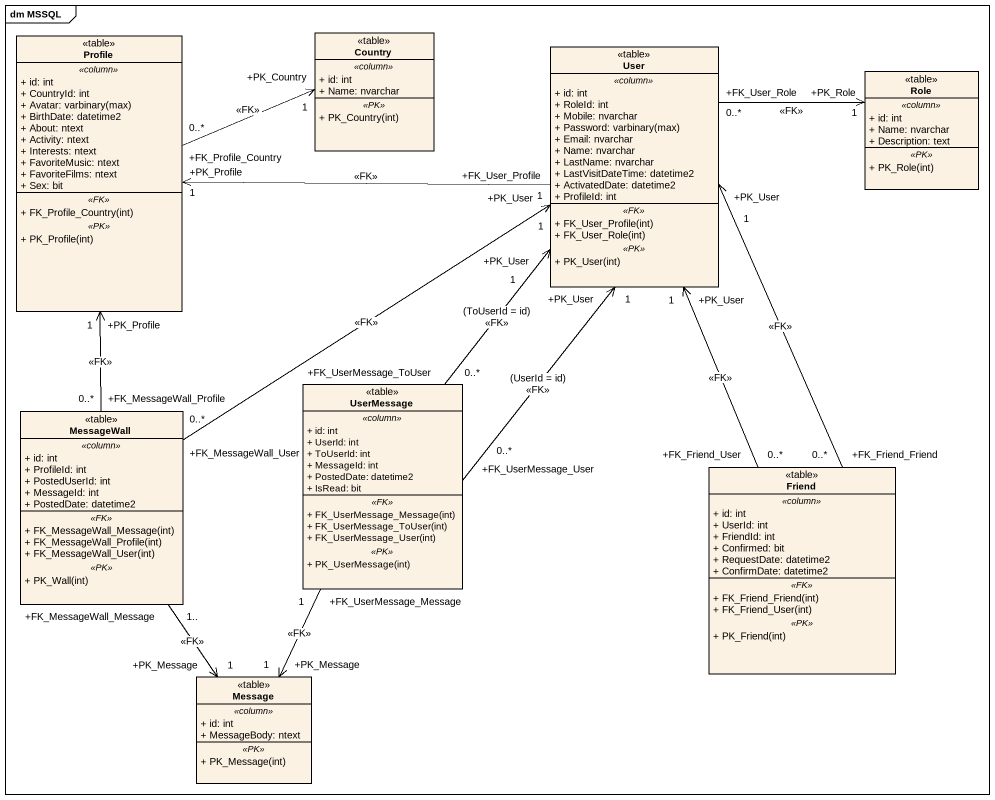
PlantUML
@startuml
mainframe dm MSSQL
hide circle
hide empty members
skinparam classAttributeIconSize 0
class Profile <<table>> {
  .. <<column>> ..
  + id: int
  + CountryId: int
  {field} + Avatar: varbinary(max)
  + BirthDate: datetime2
  + About: ntext
  + Activity: ntext
  + Interests: ntext
  + FavoriteMusic: ntext
  + FavoriteFilms: ntext
  + Sex: bit
  .. <<FK>> ..
  + FK_Profile_Country(int)
  .. <<PK>> ..
  + PK_Profile(int)
}
class Country <<table>> {
  .. <<column>> ..
  + id: int
  + Name: nvarchar
  .. <<PK>> ..
  + PK_Country(int)
}
class User <<table>> {
  .. <<column>> ..
  + id: int
  + RoleId: int
  + Mobile: nvarchar
  {field} + Password: varbinary(max)
  + Email: nvarchar
  + Name: nvarchar
  + LastName: nvarchar
  + LastVisitDateTime: datetime2
  + ActivatedDate: datetime2
  + ProfileId: int
  .. <<FK>> ..
  + FK_User_Profile(int)
  + FK_User_Role(int)
  .. <<PK>> ..
  + PK_User(int)
}
class Role <<table>> {
  .. <<column>> ..
  + id: int
  + Name: nvarchar
  + Description: text
  .. <<PK>> ..
  + PK_Role(int)
}
class MessageWall <<table>> {
  .. <<column>> ..
  + id: int
  + ProfileId: int
  + PostedUserId: int
  + MessageId: int
  + PostedDate: datetime2
  .. <<FK>> ..
  + FK_MessageWall_Message(int)
  + FK_MessageWall_Profile(int)
  + FK_MessageWall_User(int)
  .. <<PK>> ..
  + PK_Wall(int)
}
class UserMessage <<table>> {
  .. <<column>> ..
  + id: int
  + UserId: int
  + ToUserId: int
  + MessageId: int
  + PostedDate: datetime2
  + IsRead: bit
  .. <<FK>> ..
  + FK_UserMessage_Message(int)
  + FK_UserMessage_ToUser(int)
  + FK_UserMessage_User(int)
  .. <<PK>> ..
  + PK_UserMessage(int)
}
class Friend <<table>> {
  .. <<column>> ..
  + id: int
  + UserId: int
  + FriendId: int
  + Confirmed: bit
  + RequestDate: datetime2
  + ConfirmDate: datetime2
  .. <<FK>> ..
  + FK_Friend_Friend(int)
  + FK_Friend_User(int)
  .. <<PK>> ..
  + PK_Friend(int)
}
class Message <<table>> {
  .. <<column>> ..
  + id: int
  + MessageBody: ntext
  .. <<PK>> ..
  + PK_Message(int)
}
Profile "+FK_Profile_Country\n0..*" -right-> "+PK_Country\n1" Country : <<FK>>
User "+FK_User_Profile\n1" -left-> "+PK_Profile\n1" Profile : <<FK>>
User "+FK_User_Role\n0..*" -right-> "+PK_Role\n1" Role : <<FK>>
MessageWall "+FK_MessageWall_Profile\n0..*" -up-> "+PK_Profile\n1" Profile : <<FK>>
MessageWall "+FK_MessageWall_User\n0..*" -up-> "+PK_User\n1" User : <<FK>>
MessageWall "+FK_MessageWall_Message\n1.." --> "+PK_Message\n1" Message : <<FK>>
UserMessage "+FK_UserMessage_ToUser\n0..*" -up-> "+PK_User\n1" User : (ToUserId = id)\n<<FK>>
UserMessage "+FK_UserMessage_User\n0..*" -up-> "+PK_User\n1" User : (UserId = id)\n<<FK>>
UserMessage "+FK_UserMessage_Message\n1" --> "+PK_Message\n1" Message : <<FK>>
Friend "+FK_Friend_User\n0..*" -up-> "+PK_User\n1" User : <<FK>>
Friend "+FK_Friend_Friend\n0..*" -up-> "+PK_User\n1" User : <<FK>>
@enduml
